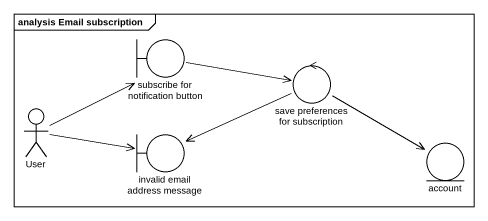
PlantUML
@startuml
mainframe analysis Email subscription
boundary "subscribe for notification button" as subscribe_for_notification
control "save preferences for subscription" as save_preferences_for
actor User
boundary "invalid email address message" as invalid_email_address
entity account
subscribe_for_notification -right-> save_preferences_for
save_preferences_for -left-> invalid_email_address
save_preferences_for -right-> account
User -right-> subscribe_for_notification
User -right-> invalid_email_address
@enduml
